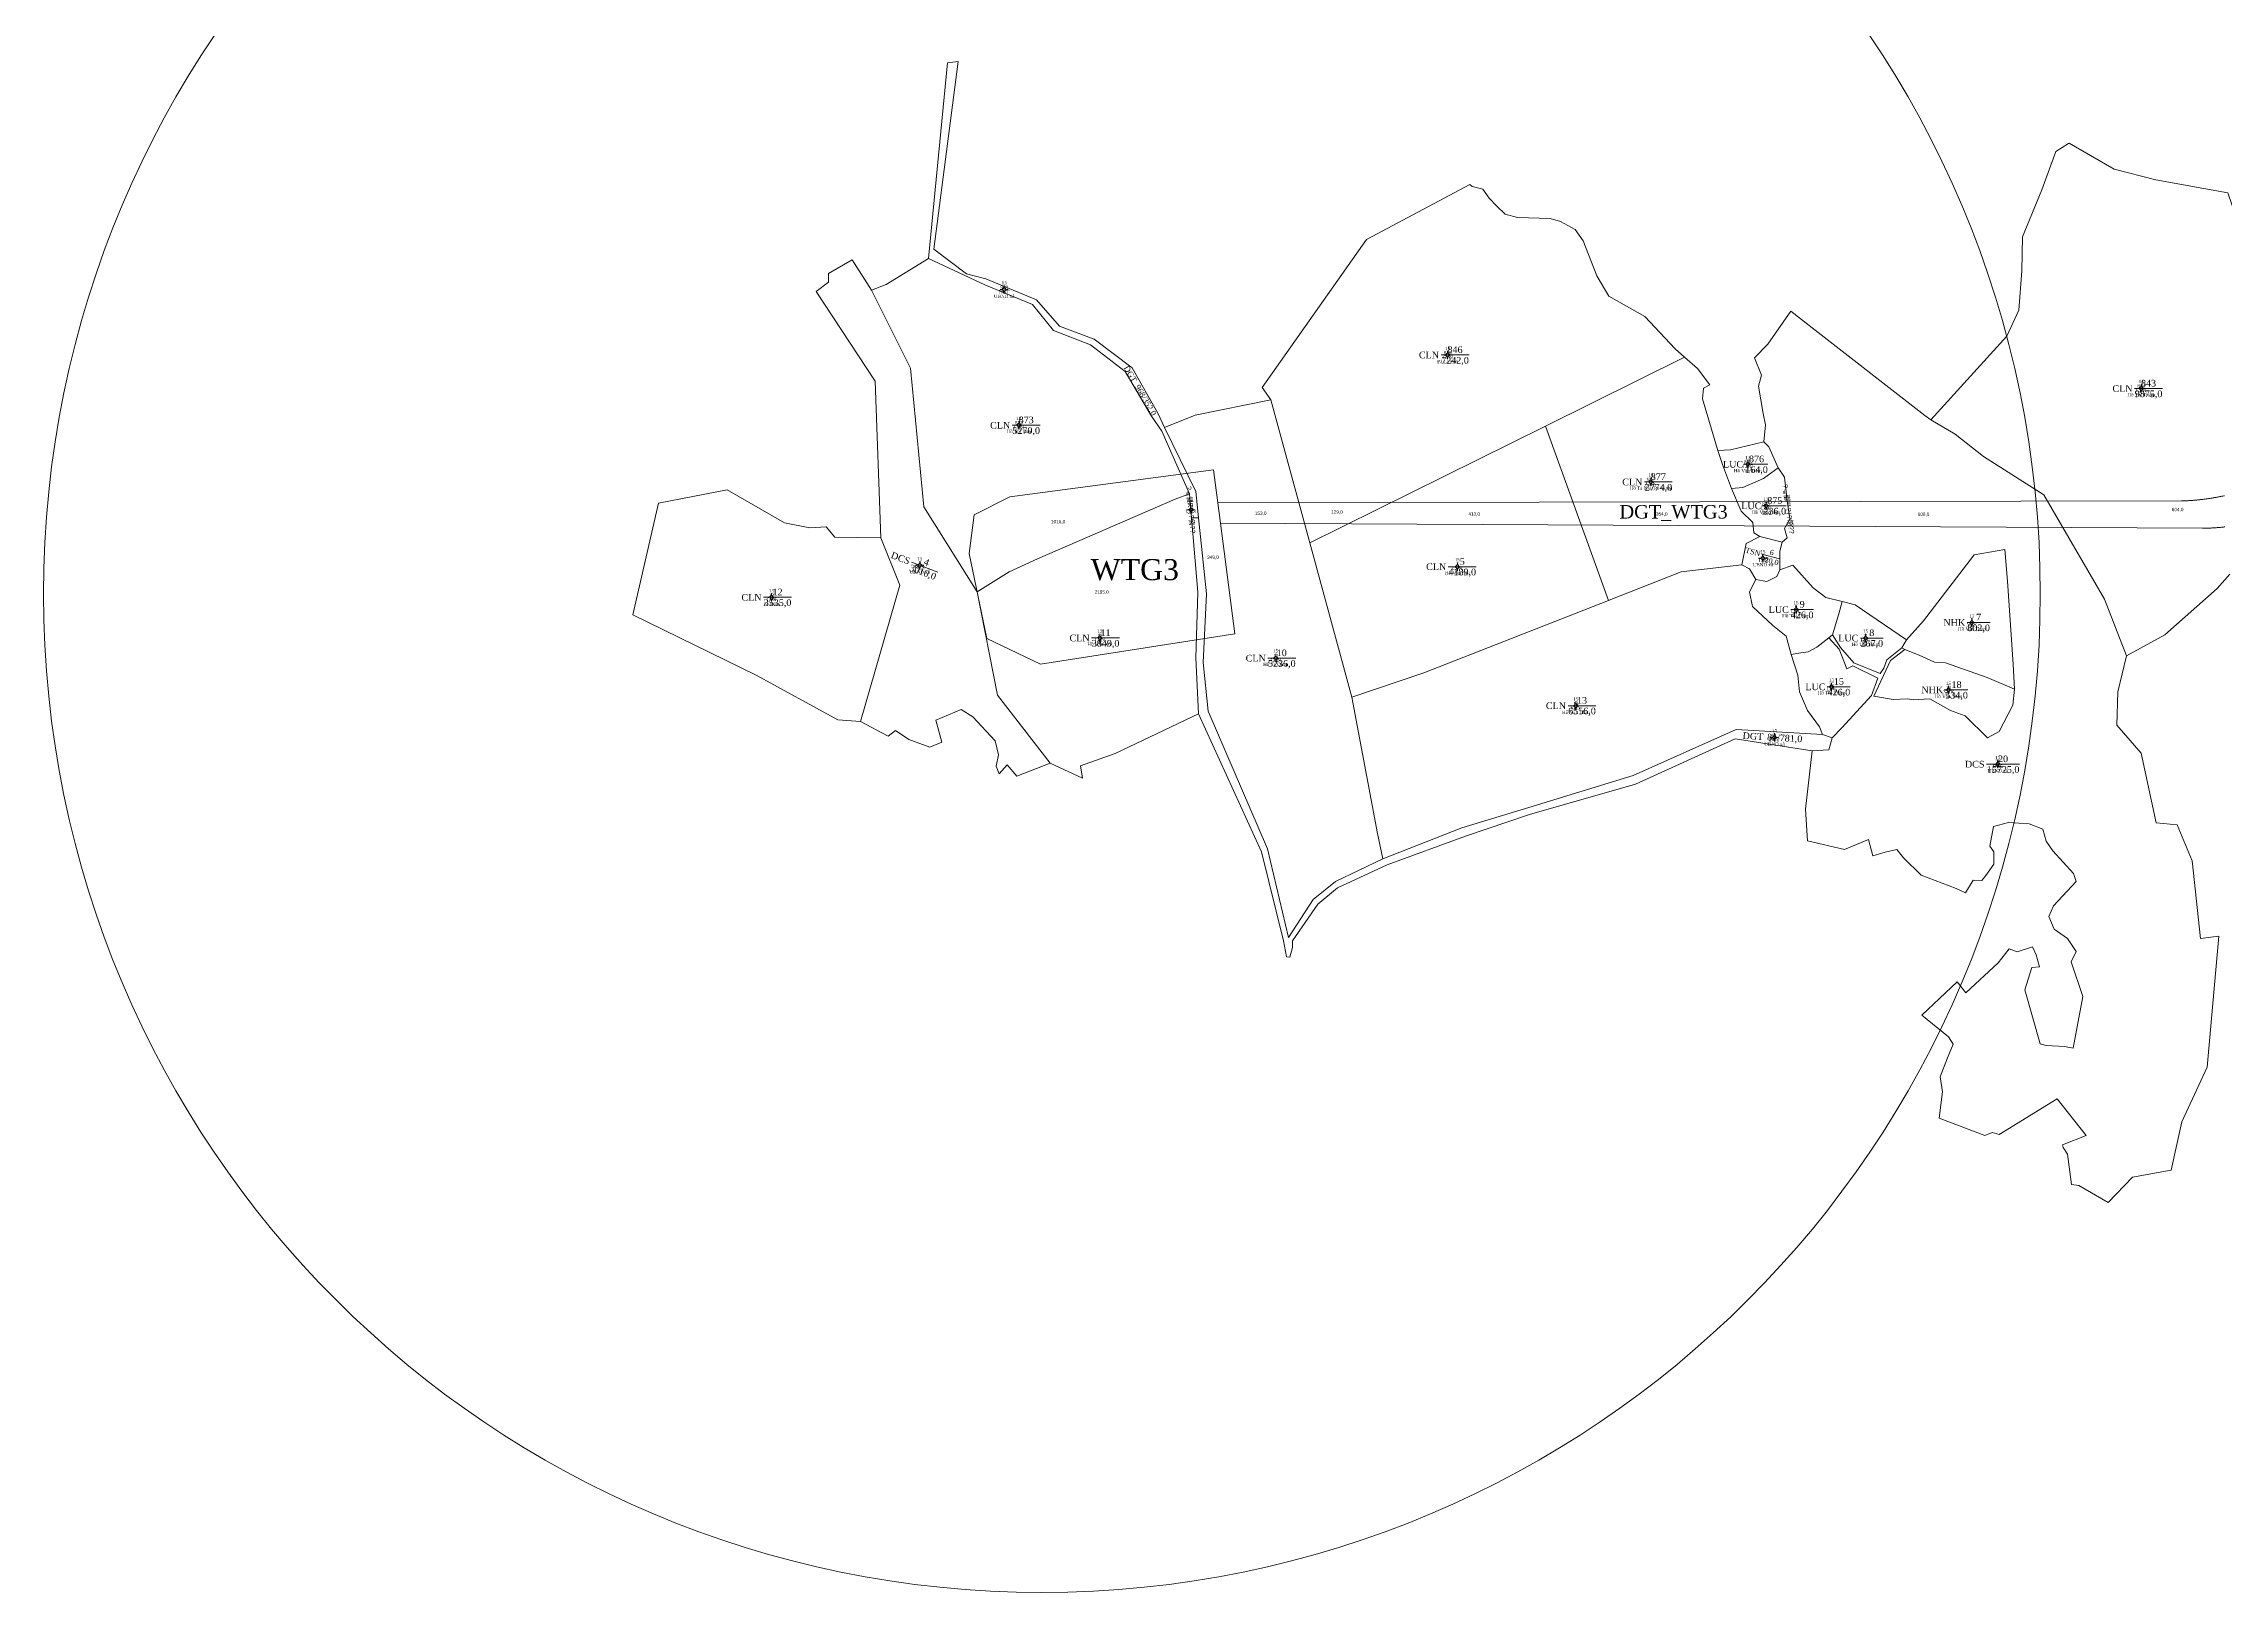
# Model space of a CAD drawing. Header units: metres. Extents: x 546523 to 548566, y 1840677 to 1842758.
# Drawn here: x 547326 to 547982, y 1840677 to 1841142 of the extents above; entities that cross this region are included whole.
import ezdxf
from ezdxf.enums import TextEntityAlignment as Align

# ---------------------------------------------------------------- set-up
doc = ezdxf.new("R2010")
doc.units = ezdxf.units.M
doc.header["$MEASUREMENT"] = 0
for name, color, linetype, lineweight in [('Level 10', 7, 'Continuous', 0), ('Level 11', 7, 'Continuous', 0), ('Level 13', 7, 'Continuous', 0), ('Level 15', 7, 'Continuous', 0), ('Level 2', 7, 'Continuous', 0), ('Level 28', 7, 'Continuous', 0), ('Level 30', 7, 'Continuous', 0), ('Level 4', 7, 'Continuous', 0), ('Level 5', 7, 'Continuous', 0)]:
    doc.layers.add(name, color=color, linetype=linetype, lineweight=lineweight)
doc.styles.add('Style-Arial', font='arial.ttf')
doc.styles.add('Style-Times New Roman', font='times.ttf')
doc.styles.add('Style-Vntime', font='Vntime.shx')

# ---------------------------------------------------------------- blocks, each defined once
blk = doc.blocks.new('CENTRD')
at = {"layer": 'Level 11', "linetype": 'Continuous', "lineweight": 0}
h = blk.add_hatch(color=1, dxfattribs=at)
edge = h.paths.add_edge_path()
edge.add_arc((0, 0), 1.5, 0, 360)
at = {"layer": 'Level 11', "color": 1, "linetype": 'Continuous', "lineweight": 0}
for p, q in [((-6.2, 0), (-12.5, 0)), ((0, 6.2), (-6.2, 0)), ((-6.2, 0), (0, -6.2)), ((0, 12.5), (0, 6.2)), ((6.2, 0), (0, 6.2)), ((0, -6.2), (6.2, 0)), ((12.5, 0), (6.2, 0)), ((0, -6.2), (0, -12.5))]:
    blk.add_line(p, q, dxfattribs=at)
blk = doc.blocks.new('N_THUA_9')
at = {"layer": 'Level 13', "color": 7, "linetype": 'Continuous', "lineweight": 0}
blk.add_line((-1.98, 0), (6.43, 0), dxfattribs=at)
at = {"layer": 'Level 13', "color": 5, "linetype": 'Continuous', "lineweight": 0, "style": 'Style-Times New Roman'}
blk.add_text('843', height=2, dxfattribs=at).set_placement((2.22, 1.6), align=Align.MIDDLE_CENTER)
at = {"layer": 'Level 2', "color": 3, "linetype": 'Continuous', "lineweight": 0, "style": 'Style-Times New Roman'}
blk.add_text('CLN', height=2, dxfattribs=at).set_placement((-2.58, 0), align=Align.MIDDLE_RIGHT)
at = {"layer": 'Level 4', "color": 1, "linetype": 'Continuous', "lineweight": 0, "style": 'Style-Times New Roman'}
blk.add_text('9875,0', height=2, dxfattribs=at).set_placement((2.22, -1.6), align=Align.MIDDLE_CENTER)
blk = doc.blocks.new('N_THUA_10')
at = {"layer": 'Level 13', "color": 7, "linetype": 'Continuous', "lineweight": 0}
blk.add_line((-1.98, 0), (6.43, 0), dxfattribs=at)
at = {"layer": 'Level 13', "color": 5, "linetype": 'Continuous', "lineweight": 0, "style": 'Style-Times New Roman'}
blk.add_text('846', height=2, dxfattribs=at).set_placement((2.22, 1.6), align=Align.MIDDLE_CENTER)
at = {"layer": 'Level 2', "color": 3, "linetype": 'Continuous', "lineweight": 0, "style": 'Style-Times New Roman'}
blk.add_text('CLN', height=2, dxfattribs=at).set_placement((-2.58, 0), align=Align.MIDDLE_RIGHT)
at = {"layer": 'Level 4', "color": 1, "linetype": 'Continuous', "lineweight": 0, "style": 'Style-Times New Roman'}
blk.add_text('7242,0', height=2, dxfattribs=at).set_placement((2.22, -1.6), align=Align.MIDDLE_CENTER)
blk = doc.blocks.new('N_THUA_11')
at = {"layer": 'Level 13', "color": 7, "linetype": 'Continuous', "lineweight": 0}
blk.add_line((-1.98, 0), (6.43, 0), dxfattribs=at)
at = {"layer": 'Level 13', "color": 5, "linetype": 'Continuous', "lineweight": 0, "style": 'Style-Times New Roman'}
blk.add_text('873', height=2, dxfattribs=at).set_placement((2.22, 1.6), align=Align.MIDDLE_CENTER)
at = {"layer": 'Level 2', "color": 3, "linetype": 'Continuous', "lineweight": 0, "style": 'Style-Times New Roman'}
blk.add_text('CLN', height=2, dxfattribs=at).set_placement((-2.58, 0), align=Align.MIDDLE_RIGHT)
at = {"layer": 'Level 4', "color": 1, "linetype": 'Continuous', "lineweight": 0, "style": 'Style-Times New Roman'}
blk.add_text('5270,0', height=2, dxfattribs=at).set_placement((2.22, -1.6), align=Align.MIDDLE_CENTER)
blk = doc.blocks.new('N_THUA_12')
at = {"layer": 'Level 13', "color": 7, "linetype": 'Continuous', "lineweight": 0}
blk.add_line((-0.81, 0), (6.04, 0), dxfattribs=at)
at = {"layer": 'Level 13', "color": 5, "linetype": 'Continuous', "lineweight": 0, "style": 'Style-Times New Roman'}
blk.add_text('875', height=2, dxfattribs=at).set_placement((2.62, 1.6), align=Align.MIDDLE_CENTER)
at = {"layer": 'Level 2', "color": 3, "linetype": 'Continuous', "lineweight": 0, "style": 'Style-Times New Roman'}
blk.add_text('LUC', height=2, dxfattribs=at).set_placement((-1.41, 0), align=Align.MIDDLE_RIGHT)
at = {"layer": 'Level 4', "color": 1, "linetype": 'Continuous', "lineweight": 0, "style": 'Style-Times New Roman'}
blk.add_text('236,0', height=2, dxfattribs=at).set_placement((2.62, -1.6), align=Align.MIDDLE_CENTER)
blk = doc.blocks.new('N_THUA_13')
at = {"layer": 'Level 13', "color": 7, "linetype": 'Continuous', "lineweight": 0}
blk.add_line((-0.82, 0), (6.04, 0), dxfattribs=at)
at = {"layer": 'Level 13', "color": 5, "linetype": 'Continuous', "lineweight": 0, "style": 'Style-Times New Roman'}
blk.add_text('876', height=2, dxfattribs=at).set_placement((2.61, 1.6), align=Align.MIDDLE_CENTER)
at = {"layer": 'Level 2', "color": 3, "linetype": 'Continuous', "lineweight": 0, "style": 'Style-Times New Roman'}
blk.add_text('LUC', height=2, dxfattribs=at).set_placement((-1.42, 0), align=Align.MIDDLE_RIGHT)
at = {"layer": 'Level 4', "color": 1, "linetype": 'Continuous', "lineweight": 0, "style": 'Style-Times New Roman'}
blk.add_text('164,0', height=2, dxfattribs=at).set_placement((2.61, -1.6), align=Align.MIDDLE_CENTER)
blk = doc.blocks.new('N_THUA_14')
at = {"layer": 'Level 13', "color": 7, "linetype": 'Continuous', "lineweight": 0}
blk.add_line((-1.98, 0), (6.43, 0), dxfattribs=at)
at = {"layer": 'Level 13', "color": 5, "linetype": 'Continuous', "lineweight": 0, "style": 'Style-Times New Roman'}
blk.add_text('877', height=2, dxfattribs=at).set_placement((2.22, 1.6), align=Align.MIDDLE_CENTER)
at = {"layer": 'Level 2', "color": 3, "linetype": 'Continuous', "lineweight": 0, "style": 'Style-Times New Roman'}
blk.add_text('CLN', height=2, dxfattribs=at).set_placement((-2.58, 0), align=Align.MIDDLE_RIGHT)
at = {"layer": 'Level 4', "color": 1, "linetype": 'Continuous', "lineweight": 0, "style": 'Style-Times New Roman'}
blk.add_text('2774,0', height=2, dxfattribs=at).set_placement((2.22, -1.6), align=Align.MIDDLE_CENTER)
blk = doc.blocks.new('N_THUA_15')
at = {"layer": 'Level 13', "color": 5, "linetype": 'Continuous', "lineweight": 0, "style": 'Style-Times New Roman'}
blk.add_text('968', height=1.7, rotation=300.41726, dxfattribs=at).set_placement((0.77, -1.31), align=Align.MIDDLE_RIGHT)
at = {"layer": 'Level 13', "color": 7, "linetype": 'Continuous', "lineweight": 0, "style": 'Style-Times New Roman'}
blk.add_text('/', height=1.7, rotation=300.41726, dxfattribs=at).set_placement((0.94, -1.6), align=Align.MIDDLE_CENTER)
at = {"layer": 'Level 2', "color": 3, "linetype": 'Continuous', "lineweight": 0, "style": 'Style-Times New Roman'}
blk.add_text('DGT ', height=1.7, rotation=300.41726, dxfattribs=at).set_placement((-1.54, 2.62), align=Align.MIDDLE_RIGHT)
at = {"layer": 'Level 4', "color": 1, "linetype": 'Continuous', "lineweight": 0, "style": 'Style-Times New Roman'}
blk.add_text('352,0', height=1.7, rotation=300.41726, dxfattribs=at).set_placement((1.11, -1.88), align=Align.MIDDLE_LEFT)
blk = doc.blocks.new('N_THUA_44')
at = {"layer": 'Level 13', "color": 7, "linetype": 'Continuous', "lineweight": 0}
blk.add_line((-2.45, 0.92), (5.42, -2.03), dxfattribs=at)
at = {"layer": 'Level 13', "color": 5, "linetype": 'Continuous', "lineweight": 0, "style": 'Style-Times New Roman'}
blk.add_text('4', height=2, rotation=339.5245, dxfattribs=at).set_placement((2.05, 0.94), align=Align.MIDDLE_CENTER)
at = {"layer": 'Level 2', "color": 3, "linetype": 'Continuous', "lineweight": 0, "style": 'Style-Times New Roman'}
blk.add_text('DCS', height=2, rotation=339.5245, dxfattribs=at).set_placement((-3.02, 1.13), align=Align.MIDDLE_RIGHT)
at = {"layer": 'Level 4', "color": 1, "linetype": 'Continuous', "lineweight": 0, "style": 'Style-Times New Roman'}
blk.add_text('3010,0', height=2, rotation=339.5245, dxfattribs=at).set_placement((0.93, -2.05), align=Align.MIDDLE_CENTER)
blk = doc.blocks.new('N_THUA_45')
at = {"layer": 'Level 13', "color": 7, "linetype": 'Continuous', "lineweight": 0}
blk.add_line((-2.75, 0), (5.66, 0), dxfattribs=at)
at = {"layer": 'Level 13', "color": 5, "linetype": 'Continuous', "lineweight": 0, "style": 'Style-Times New Roman'}
blk.add_text('5', height=2, dxfattribs=at).set_placement((1.46, 1.6), align=Align.MIDDLE_CENTER)
at = {"layer": 'Level 2', "color": 3, "linetype": 'Continuous', "lineweight": 0, "style": 'Style-Times New Roman'}
blk.add_text('CLN', height=2, dxfattribs=at).set_placement((-3.35, 0), align=Align.MIDDLE_RIGHT)
at = {"layer": 'Level 4', "color": 1, "linetype": 'Continuous', "lineweight": 0, "style": 'Style-Times New Roman'}
blk.add_text('4189,0', height=2, dxfattribs=at).set_placement((1.46, -1.6), align=Align.MIDDLE_CENTER)
blk = doc.blocks.new('N_THUA_46')
at = {"layer": 'Level 13', "color": 7, "linetype": 'Continuous', "lineweight": 0}
blk.add_line((-1.25, 0.33), (4.05, -1.07), dxfattribs=at)
at = {"layer": 'Level 13', "color": 5, "linetype": 'Continuous', "lineweight": 0, "style": 'Style-Times New Roman'}
blk.add_text('6', height=1.6, rotation=345.18522, dxfattribs=at).set_placement((1.73, 0.87), align=Align.MIDDLE_CENTER)
at = {"layer": 'Level 2', "color": 3, "linetype": 'Continuous', "lineweight": 0, "style": 'Style-Times New Roman'}
blk.add_text('TSN', height=1.6, rotation=345.18522, dxfattribs=at).set_placement((-1.72, 0.45), align=Align.MIDDLE_RIGHT)
at = {"layer": 'Level 4', "color": 1, "linetype": 'Continuous', "lineweight": 0, "style": 'Style-Times New Roman'}
blk.add_text('120,0', height=1.6, rotation=345.18522, dxfattribs=at).set_placement((1.07, -1.61), align=Align.MIDDLE_CENTER)
blk = doc.blocks.new('N_THUA_47')
at = {"layer": 'Level 13', "color": 7, "linetype": 'Continuous', "lineweight": 0}
blk.add_line((-1.38, 0), (5.48, 0), dxfattribs=at)
at = {"layer": 'Level 13', "color": 5, "linetype": 'Continuous', "lineweight": 0, "style": 'Style-Times New Roman'}
blk.add_text('7', height=2, dxfattribs=at).set_placement((2.05, 1.6), align=Align.MIDDLE_CENTER)
at = {"layer": 'Level 2', "color": 3, "linetype": 'Continuous', "lineweight": 0, "style": 'Style-Times New Roman'}
blk.add_text('NHK', height=2, dxfattribs=at).set_placement((-1.98, 0), align=Align.MIDDLE_RIGHT)
at = {"layer": 'Level 4', "color": 1, "linetype": 'Continuous', "lineweight": 0, "style": 'Style-Times New Roman'}
blk.add_text('802,0', height=2, dxfattribs=at).set_placement((2.05, -1.6), align=Align.MIDDLE_CENTER)
blk = doc.blocks.new('N_THUA_48')
at = {"layer": 'Level 13', "color": 7, "linetype": 'Continuous', "lineweight": 0}
blk.add_line((-1.58, 0), (5.27, 0), dxfattribs=at)
at = {"layer": 'Level 13', "color": 5, "linetype": 'Continuous', "lineweight": 0, "style": 'Style-Times New Roman'}
blk.add_text('8', height=2, dxfattribs=at).set_placement((1.84, 1.6), align=Align.MIDDLE_CENTER)
at = {"layer": 'Level 2', "color": 3, "linetype": 'Continuous', "lineweight": 0, "style": 'Style-Times New Roman'}
blk.add_text('LUC', height=2, dxfattribs=at).set_placement((-2.18, 0), align=Align.MIDDLE_RIGHT)
at = {"layer": 'Level 4', "color": 1, "linetype": 'Continuous', "lineweight": 0, "style": 'Style-Times New Roman'}
blk.add_text('267,0', height=2, dxfattribs=at).set_placement((1.84, -1.6), align=Align.MIDDLE_CENTER)
blk = doc.blocks.new('N_THUA_49')
at = {"layer": 'Level 13', "color": 7, "linetype": 'Continuous', "lineweight": 0}
blk.add_line((-1.58, 0), (5.27, 0), dxfattribs=at)
at = {"layer": 'Level 13', "color": 5, "linetype": 'Continuous', "lineweight": 0, "style": 'Style-Times New Roman'}
blk.add_text('9', height=2, dxfattribs=at).set_placement((1.84, 1.6), align=Align.MIDDLE_CENTER)
at = {"layer": 'Level 2', "color": 3, "linetype": 'Continuous', "lineweight": 0, "style": 'Style-Times New Roman'}
blk.add_text('LUC', height=2, dxfattribs=at).set_placement((-2.18, 0), align=Align.MIDDLE_RIGHT)
at = {"layer": 'Level 4', "color": 1, "linetype": 'Continuous', "lineweight": 0, "style": 'Style-Times New Roman'}
blk.add_text('426,0', height=2, dxfattribs=at).set_placement((1.84, -1.6), align=Align.MIDDLE_CENTER)
blk = doc.blocks.new('N_THUA_50')
at = {"layer": 'Level 13', "color": 7, "linetype": 'Continuous', "lineweight": 0}
blk.add_line((-2.37, 0), (6.04, 0), dxfattribs=at)
at = {"layer": 'Level 13', "color": 5, "linetype": 'Continuous', "lineweight": 0, "style": 'Style-Times New Roman'}
blk.add_text('10', height=2, dxfattribs=at).set_placement((1.83, 1.6), align=Align.MIDDLE_CENTER)
at = {"layer": 'Level 2', "color": 3, "linetype": 'Continuous', "lineweight": 0, "style": 'Style-Times New Roman'}
blk.add_text('CLN', height=2, dxfattribs=at).set_placement((-2.97, 0), align=Align.MIDDLE_RIGHT)
at = {"layer": 'Level 4', "color": 1, "linetype": 'Continuous', "lineweight": 0, "style": 'Style-Times New Roman'}
blk.add_text('5236,0', height=2, dxfattribs=at).set_placement((1.83, -1.6), align=Align.MIDDLE_CENTER)
blk = doc.blocks.new('N_THUA_51')
at = {"layer": 'Level 13', "color": 7, "linetype": 'Continuous', "lineweight": 0}
blk.add_line((-2.46, 0), (5.94, 0), dxfattribs=at)
at = {"layer": 'Level 13', "color": 5, "linetype": 'Continuous', "lineweight": 0, "style": 'Style-Times New Roman'}
blk.add_text('11', height=2, dxfattribs=at).set_placement((1.74, 1.6), align=Align.MIDDLE_CENTER)
at = {"layer": 'Level 2', "color": 3, "linetype": 'Continuous', "lineweight": 0, "style": 'Style-Times New Roman'}
blk.add_text('CLN', height=2, dxfattribs=at).set_placement((-3.06, 0), align=Align.MIDDLE_RIGHT)
at = {"layer": 'Level 4', "color": 1, "linetype": 'Continuous', "lineweight": 0, "style": 'Style-Times New Roman'}
blk.add_text('3849,0', height=2, dxfattribs=at).set_placement((1.74, -1.6), align=Align.MIDDLE_CENTER)
blk = doc.blocks.new('N_THUA_52')
at = {"layer": 'Level 13', "color": 7, "linetype": 'Continuous', "lineweight": 0}
blk.add_line((-2.37, 0), (6.04, 0), dxfattribs=at)
at = {"layer": 'Level 13', "color": 5, "linetype": 'Continuous', "lineweight": 0, "style": 'Style-Times New Roman'}
blk.add_text('12', height=2, dxfattribs=at).set_placement((1.83, 1.6), align=Align.MIDDLE_CENTER)
at = {"layer": 'Level 2', "color": 3, "linetype": 'Continuous', "lineweight": 0, "style": 'Style-Times New Roman'}
blk.add_text('CLN', height=2, dxfattribs=at).set_placement((-2.97, 0), align=Align.MIDDLE_RIGHT)
at = {"layer": 'Level 4', "color": 1, "linetype": 'Continuous', "lineweight": 0, "style": 'Style-Times New Roman'}
blk.add_text('3535,0', height=2, dxfattribs=at).set_placement((1.83, -1.6), align=Align.MIDDLE_CENTER)
blk = doc.blocks.new('N_THUA_53')
at = {"layer": 'Level 13', "color": 7, "linetype": 'Continuous', "lineweight": 0}
blk.add_line((-2.37, 0), (6.04, 0), dxfattribs=at)
at = {"layer": 'Level 13', "color": 5, "linetype": 'Continuous', "lineweight": 0, "style": 'Style-Times New Roman'}
blk.add_text('13', height=2, dxfattribs=at).set_placement((1.84, 1.6), align=Align.MIDDLE_CENTER)
at = {"layer": 'Level 2', "color": 3, "linetype": 'Continuous', "lineweight": 0, "style": 'Style-Times New Roman'}
blk.add_text('CLN', height=2, dxfattribs=at).set_placement((-2.97, 0), align=Align.MIDDLE_RIGHT)
at = {"layer": 'Level 4', "color": 1, "linetype": 'Continuous', "lineweight": 0, "style": 'Style-Times New Roman'}
blk.add_text('6556,0', height=2, dxfattribs=at).set_placement((1.84, -1.6), align=Align.MIDDLE_CENTER)
blk = doc.blocks.new('N_THUA_54')
at = {"layer": 'Level 13', "color": 7, "linetype": 'Continuous', "lineweight": 0}
blk.add_line((-1.2, 0), (5.66, 0), dxfattribs=at)
at = {"layer": 'Level 13', "color": 5, "linetype": 'Continuous', "lineweight": 0, "style": 'Style-Times New Roman'}
blk.add_text('15', height=2, dxfattribs=at).set_placement((2.23, 1.6), align=Align.MIDDLE_CENTER)
at = {"layer": 'Level 2', "color": 3, "linetype": 'Continuous', "lineweight": 0, "style": 'Style-Times New Roman'}
blk.add_text('LUC', height=2, dxfattribs=at).set_placement((-1.8, 0), align=Align.MIDDLE_RIGHT)
at = {"layer": 'Level 4', "color": 1, "linetype": 'Continuous', "lineweight": 0, "style": 'Style-Times New Roman'}
blk.add_text('426,0', height=2, dxfattribs=at).set_placement((2.23, -1.6), align=Align.MIDDLE_CENTER)
blk = doc.blocks.new('N_THUA_55')
at = {"layer": 'Level 13', "color": 7, "linetype": 'Continuous', "lineweight": 0}
blk.add_line((-0.99, 0), (5.86, 0), dxfattribs=at)
at = {"layer": 'Level 13', "color": 5, "linetype": 'Continuous', "lineweight": 0, "style": 'Style-Times New Roman'}
blk.add_text('18', height=2, dxfattribs=at).set_placement((2.43, 1.6), align=Align.MIDDLE_CENTER)
at = {"layer": 'Level 2', "color": 3, "linetype": 'Continuous', "lineweight": 0, "style": 'Style-Times New Roman'}
blk.add_text('NHK', height=2, dxfattribs=at).set_placement((-1.59, 0), align=Align.MIDDLE_RIGHT)
at = {"layer": 'Level 4', "color": 1, "linetype": 'Continuous', "lineweight": 0, "style": 'Style-Times New Roman'}
blk.add_text('534,0', height=2, dxfattribs=at).set_placement((2.43, -1.6), align=Align.MIDDLE_CENTER)
blk = doc.blocks.new('N_THUA_56')
at = {"layer": 'Level 13', "color": 7, "linetype": 'Continuous', "lineweight": 0}
blk.add_line((-3.4, 0), (6.56, 0), dxfattribs=at)
at = {"layer": 'Level 13', "color": 5, "linetype": 'Continuous', "lineweight": 0, "style": 'Style-Times New Roman'}
blk.add_text('20', height=2, dxfattribs=at).set_placement((1.58, 1.6), align=Align.MIDDLE_CENTER)
at = {"layer": 'Level 2', "color": 3, "linetype": 'Continuous', "lineweight": 0, "style": 'Style-Times New Roman'}
blk.add_text('DCS', height=2, dxfattribs=at).set_placement((-4, 0), align=Align.MIDDLE_RIGHT)
at = {"layer": 'Level 4', "color": 1, "linetype": 'Continuous', "lineweight": 0, "style": 'Style-Times New Roman'}
blk.add_text('15725,0', height=2, dxfattribs=at).set_placement((1.58, -1.6), align=Align.MIDDLE_CENTER)
blk = doc.blocks.new('N_THUA_57')
at = {"layer": 'Level 13', "color": 5, "linetype": 'Continuous', "lineweight": 0, "style": 'Style-Times New Roman'}
blk.add_text('81', height=2, rotation=356.75656, dxfattribs=at).set_placement((0.82, -0.05), align=Align.MIDDLE_RIGHT)
at = {"layer": 'Level 13', "color": 7, "linetype": 'Continuous', "lineweight": 0, "style": 'Style-Times New Roman'}
blk.add_text('/', height=2, rotation=356.75656, dxfattribs=at).set_placement((1.21, -0.07), align=Align.MIDDLE_CENTER)
at = {"layer": 'Level 2', "color": 3, "linetype": 'Continuous', "lineweight": 0, "style": 'Style-Times New Roman'}
blk.add_text('DGT ', height=2, rotation=356.75656, dxfattribs=at).set_placement((-2.6, 0.15), align=Align.MIDDLE_RIGHT)
at = {"layer": 'Level 4', "color": 1, "linetype": 'Continuous', "lineweight": 0, "style": 'Style-Times New Roman'}
blk.add_text('781,0', height=2, rotation=356.75656, dxfattribs=at).set_placement((1.59, -0.09), align=Align.MIDDLE_LEFT)

msp = doc.modelspace()

# ---------------------------------------------------------------- linework, layer by layer
at = {"layer": 'Level 10', "color": 5, "linetype": 'Continuous', "lineweight": 0}
for p, q in [((547777.69, 1841027.52), (547819.47, 1841048.25)), ((547695.15, 1841035.39), (547706.88, 1840992.4)), ((547706.88, 1840992.4), (547777.69, 1841027.52)), ((547777.69, 1841027.52), (547796.63, 1840975.13)), ((547670.69, 1841007.16), (547671.31, 1841000)), ((547671.31, 1841000), (547671.32, 1841000)), ((547671.32, 1841000), (547673.42, 1841000)), ((547850.36, 1841005.06), (547851.12, 1840999.62)), ((547706.88, 1840992.4), (547719.52, 1840946.07)), ((547842.06, 1840994.38), (547848.79, 1840992.6)), ((547862.87, 1840963.92), (547863.95, 1840964.82)), ((547884.82, 1840960.89), (547886.21, 1840963.28)), ((547884.82, 1840960.89), (547885.72, 1840960.43)), ((547860.89, 1840934.89), (547863.85, 1840933.81))]:
    msp.add_line(p, q, dxfattribs=at)
at = {"layer": 'Level 10', "color": 5, "linetype": 'Continuous', "lineweight": 0, "flags": 128}
for points in [[(547592.31, 1841077.93), (547598, 1841136.72), (547601.19, 1841137.06), (547593.88, 1841080.69), (547603.7, 1841073.3), (547609.48, 1841071.75), (547624.76, 1841065.49), (547631.61, 1841057.56), (547642.12, 1841053.69), (547653.48, 1841045.06), (547661.23, 1841031.38), (547663.24, 1841027.13)], [(547893.45, 1841029.41), (547916.29, 1841054.57), (547919.94, 1841062.33), (547920.87, 1841074.18), (547920.99, 1841084.35), (547926.86, 1841098.54), (547931.08, 1841110.02), (547934.82, 1841112.42), (547935.04, 1841112.56), (547936.92, 1841111.47), (547948.53, 1841104.77), (547961.11, 1841101.53), (547982.78, 1841097.57), (547988.33, 1841081.31), (547990.72, 1841074.31), (547991.42, 1841072.26), (548000, 1841051.32)], [(547695.15, 1841035.39), (547692.59, 1841039.15), (547723.95, 1841083.55), (547754.92, 1841100.07), (547755.65, 1841099.56), (547758.82, 1841098.76), (547760.75, 1841096.01), (547763.07, 1841093.65), (547765.59, 1841091.22), (547769.27, 1841090.24), (547779.12, 1841089.89), (547782.18, 1841089.04), (547786.57, 1841086.56), (547789.04, 1841083.21), (547793.14, 1841072.63), (547796.75, 1841066.6), (547807.58, 1841060.47), (547816.63, 1841050.76), (547819.47, 1841048.25)], [(547575.13, 1841068.39), (547569.39, 1841077.47), (547562.26, 1841073.37), (547562.29, 1841070.76), (547558.49, 1841067.94), (547576.28, 1841040.98), (547577.92, 1840993.98)], [(547575.13, 1841068.39), (547579.58, 1841070.11), (547592.31, 1841077.93)], [(547592.31, 1841077.93), (547609.26, 1841069.96), (547623.59, 1841064.03), (547629.84, 1841056.2), (547640.93, 1841051.96), (547651.36, 1841043.97), (547659.28, 1841030.48), (547662.39, 1841026.02), (547670.69, 1841007.16)], [(547575.13, 1841068.39), (547586.91, 1841044.95), (547590.94, 1841003.24), (547606.94, 1840977.68)], [(547843.33, 1841022.83), (547843.78, 1841027.94), (547843.06, 1841031.29), (547841.72, 1841039.5), (547842.58, 1841042.79), (547840.51, 1841048.08), (547844.53, 1841052.12), (547851.38, 1841062.07), (547856.91, 1841057.78), (547891.67, 1841030.7), (547893.45, 1841029.41)], [(547819.47, 1841048.25), (547823.36, 1841044.8), (547827.06, 1841039.89), (547825.21, 1841038.93), (547824.88, 1841035.68), (547829.5, 1841020.24)], [(547663.24, 1841027.13), (547672.47, 1841030.8), (547695.15, 1841035.39)], [(547663.24, 1841027.13), (547672.59, 1841007.84), (547673.42, 1841000)], [(547893.45, 1841029.41), (547900.77, 1841025.05), (547909.3, 1841018.35), (547927.48, 1841006.87), (547945.69, 1840975.54), (547952.29, 1840958.52)], [(547829.5, 1841020.24), (547833.28, 1841020.4), (547843.33, 1841022.83)], [(547829.5, 1841020.24), (547830.91, 1841015.98), (547833.62, 1841008.82)], [(547843.33, 1841022.83), (547844.85, 1841021.25), (547847.66, 1841015.01)], [(547833.62, 1841008.82), (547836.96, 1841009.11), (547843.19, 1841011.82), (547847.66, 1841015.01)], [(547847.66, 1841015.01), (547849.5, 1841012.13), (547850.36, 1841005.06)], [(547571.81, 1840938.8), (547565.03, 1840939.24), (547540.5, 1840952.64), (547503.48, 1840970.78), (547511.16, 1841004.33), (547531.76, 1841008.37), (547549.03, 1840998.42), (547556.62, 1840996.99), (547561.58, 1840997.28), (547564.18, 1840994.19), (547577.92, 1840993.98)], [(547606.94, 1840977.68), (547616.5, 1840983.7), (547625.05, 1840987.6), (547666.4, 1841005.55), (547670.69, 1841007.16)], [(547833.62, 1841008.82), (547836.47, 1841001.92), (547839.99, 1840998.58), (547840.28, 1840995.5), (547842.06, 1840994.38)], [(547671.31, 1841000), (547673.27, 1840977.6), (547672.64, 1840957.93), (547673.38, 1840941.03)], [(547673.42, 1841000), (547675.84, 1840977.17), (547674.78, 1840956.49), (547676.3, 1840941.88), (547694.12, 1840900.47), (547700.49, 1840873.85), (547707.91, 1840885.28), (547714.59, 1840890.7), (547728.82, 1840897.5)], [(547848.79, 1840992.6), (547850.34, 1840993.99), (547849.49, 1840996.78), (547851.12, 1840999.62)], [(547571.81, 1840938.8), (547583.69, 1840979.72), (547577.92, 1840993.98)], [(547836.68, 1840985.8), (547837.97, 1840992.22), (547842.06, 1840994.38)], [(547848.11, 1840984.35), (547848.15, 1840989.94), (547848.79, 1840992.6)], [(547796.63, 1840975.13), (547796.78, 1840975.19), (547818.47, 1840983.69), (547836.68, 1840985.8)], [(547836.68, 1840985.8), (547839.02, 1840984.62), (547840.91, 1840981.44)], [(547886.21, 1840963.28), (547891.28, 1840969), (547906.55, 1840988.8), (547915.69, 1840990.41), (547916.5, 1840980.93), (547918.25, 1840956.03), (547918.67, 1840948.49)], [(547840.91, 1840981.44), (547838.96, 1840977.71), (547839.89, 1840973.36), (547846.04, 1840967.6), (547850.01, 1840964.37), (547851.52, 1840958.92)], [(547840.91, 1840981.44), (547844.18, 1840980.87), (547847.2, 1840982.36), (547848.11, 1840984.35)], [(547848.11, 1840984.35), (547852.05, 1840985.69), (547858.18, 1840978.93), (547861.9, 1840976.05), (547866.89, 1840974.78)], [(547952.29, 1840958.52), (547963.83, 1840964.81), (547979.49, 1840978.69), (547983.36, 1840983.07)], [(547606.94, 1840977.68), (547613.01, 1840946.67), (547628.89, 1840926.25)], [(547719.52, 1840946.07), (547741.13, 1840953.39), (547796.63, 1840975.13)], [(547863.95, 1840964.82), (547865.85, 1840971.15), (547866.89, 1840974.78)], [(547866.89, 1840974.78), (547870.78, 1840973.85), (547886.21, 1840963.28)], [(547851.52, 1840958.92), (547854.43, 1840959.42), (547856.63, 1840959.72), (547859.2, 1840961.07), (547862.87, 1840963.92)], [(547863.85, 1840933.81), (547866.73, 1840936.87), (547875.7, 1840946.55), (547877.61, 1840951.76), (547870.03, 1840955.46), (547868.24, 1840954.59), (547865.96, 1840960.49), (547862.87, 1840963.92)], [(547863.95, 1840964.82), (547866.34, 1840960.98), (547870.37, 1840956.41), (547878.27, 1840953.19), (547879.41, 1840954.79), (547880.24, 1840957.26), (547884.82, 1840960.89)], [(547885.72, 1840960.43), (547881.39, 1840957.14), (547876.36, 1840946.33), (547882.18, 1840945.39), (547886.45, 1840945.56), (547888.17, 1840945.26), (547893.21, 1840945.6), (547899.42, 1840942.11), (547903.81, 1840940.49), (547910.5, 1840933.84), (547914.05, 1840935.81), (547918.1, 1840943.68), (547918.67, 1840948.49)], [(547885.72, 1840960.43), (547889.96, 1840958.72), (547894.59, 1840956.63), (547897.92, 1840956.44), (547910.44, 1840952.02), (547918.67, 1840948.49)], [(547851.52, 1840958.92), (547853.57, 1840952.68), (547854.07, 1840947.69), (547856.38, 1840942.12), (547859.99, 1840937.17), (547860.89, 1840934.89)], [(547952.29, 1840958.52), (547949.69, 1840947.73), (547949.35, 1840937.71), (547956.71, 1840929.21), (547961.19, 1840908.34), (547967.56, 1840907.74), (547972, 1840896.87), (547974.49, 1840873.59), (547980.04, 1840874.3), (547976.52, 1840834.91), (547968.89, 1840818.49), (547965.71, 1840803.99), (547954.04, 1840801.82), (547946.74, 1840794.24), (547937.98, 1840799.35), (547935.75, 1840799.7), (547934.53, 1840808.8), (547933.24, 1840810.74), (547933.03, 1840811.54), (547940.16, 1840814.34), (547931.41, 1840825.39), (547914.04, 1840814.63), (547911.94, 1840815.28), (547909.67, 1840814.42), (547896, 1840819.61), (547897.03, 1840827.5), (547896.27, 1840832.04), (547898.52, 1840837.7), (547900.25, 1840841.82), (547898.84, 1840843.98), (547890.8, 1840850.51), (547901.39, 1840860.57), (547904.05, 1840857.2), (547913.75, 1840866.22), (547916.98, 1840870.43), (547919.41, 1840869.56), (547924.06, 1840871.02), (547925.1, 1840868.63), (547926.12, 1840865.01), (547923.86, 1840864.84), (547921.73, 1840858.15), (547926.37, 1840841.89), (547928.12, 1840841.45), (547933.64, 1840841.11), (547936.25, 1840840.62), (547939.19, 1840856.12), (547935.64, 1840866.53), (547937.21, 1840869.63), (547934.6, 1840873.57), (547930.54, 1840876.35), (547928.93, 1840880.19), (547930.38, 1840883.34), (547937.19, 1840890.73), (547936.38, 1840893.14), (547930.13, 1840899.86), (547928.19, 1840902.79), (547927.15, 1840906.45), (547923.01, 1840908.05), (547916.83, 1840908.42), (547912.35, 1840907.17), (547911.19, 1840901.28), (547912.42, 1840899.61), (547912.39, 1840895.87), (547909.99, 1840892.45), (547908.79, 1840890.96), (547906.19, 1840891.05), (547903.87, 1840887.31), (547901.15, 1840888.6), (547890.6, 1840892.56), (547885.31, 1840897.79), (547883.32, 1840900.31), (547879.76, 1840899.52), (547876.05, 1840898.36), (547874.72, 1840903.32), (547867.56, 1840900.29), (547856.38, 1840902.88), (547855.86, 1840912.45), (547857.87, 1840930)], [(547571.81, 1840938.8), (547580.16, 1840934.37), (547582.35, 1840936.03), (547586.41, 1840933.37), (547592.65, 1840931.04), (547596.28, 1840932.57), (547594.46, 1840939.14), (547602.15, 1840942.36), (547605.65, 1840940.18), (547612.37, 1840932.94), (547613.34, 1840928.73), (547612.62, 1840925.35), (547613.5, 1840923.07), (547615.93, 1840925.74), (547618.83, 1840922.39), (547628.89, 1840926.25)], [(547628.89, 1840926.25), (547638.52, 1840921.78), (547637.96, 1840925.42), (547648.35, 1840929.14), (547673.38, 1840941.03)], [(547673.38, 1840941.03), (547692.35, 1840899.65), (547698.92, 1840872.91), (547699.89, 1840868.01), (547700.91, 1840867.97), (547701.64, 1840870.89), (547701.72, 1840872.82), (547709.25, 1840883.92), (547715.23, 1840888.81), (547730.07, 1840895.73), (547753.64, 1840904.3), (547772.94, 1840910.78), (547804.73, 1840919.96), (547834.72, 1840933.52), (547857.87, 1840930)], [(547719.52, 1840946.07), (547727.19, 1840905.15), (547728.82, 1840897.5)], [(547728.82, 1840897.5), (547752.55, 1840906.86), (547772.68, 1840912.96), (547804.06, 1840922.56), (547834.95, 1840936.36), (547860.89, 1840934.89)], [(547857.87, 1840930), (547862.88, 1840930.22), (547863.85, 1840933.81)]]:
    msp.add_lwpolyline(points, dxfattribs=at)
at = {"layer": 'Level 15', "color": 1, "linetype": 'Continuous', "lineweight": 0}
msp.add_circle((547626.39, 1840977.1), 300, dxfattribs=at)
at = {"layer": 'Level 30', "color": 7, "linetype": 'Continuous', "lineweight": 0}
msp.add_line((547679.24, 1841004.42), (547680.03, 1840998.34), dxfattribs=at)
at = {"layer": 'Level 30', "color": 1, "linetype": 'Continuous', "lineweight": 0, "flags": 128}
msp.add_lwpolyline([(547981.81, 1840997.24), (547981.61, 1840997.21), (547981.4, 1840997.19), (547981.2, 1840997.17), (547980.99, 1840997.14), (547980.79, 1840997.12), (547980.58, 1840997.1), (547980.38, 1840997.08), (547980.17, 1840997.06), (547979.97, 1840997.05), (547979.76, 1840997.03), (547979.56, 1840997.01), (547979.35, 1840997), (547979.15, 1840996.98), (547978.94, 1840996.97), (547978.73, 1840996.95), (547978.53, 1840996.94), (547978.32, 1840996.93), (547978.12, 1840996.92), (547977.91, 1840996.91), (547977.71, 1840996.9), (547977.5, 1840996.89), (547977.3, 1840996.88), (547977.09, 1840996.88), (547976.88, 1840996.87), (547976.68, 1840996.86), (547976.47, 1840996.86), (547976.27, 1840996.86), (547976.06, 1840996.85), (547975.85, 1840996.85), (547975.65, 1840996.85), (547975.44, 1840996.85), (547975.24, 1840996.85), (547975.14, 1840996.85), (547680.03, 1840998.34), (547684.34, 1840965.09), (547625.98, 1840956.02), (547609.78, 1840963.72), (547604.48, 1840989.22), (547605.99, 1841000.89), (547616.73, 1841006.24), (547677.94, 1841014.39), (547679.24, 1841004.42), (547968.82, 1841005.02), (547968.91, 1841005.02), (547969.15, 1841005.03), (547969.39, 1841005.04), (547969.62, 1841005.05), (547969.86, 1841005.06), (547970.09, 1841005.07), (547970.33, 1841005.08), (547970.56, 1841005.09), (547970.8, 1841005.1), (547971.03, 1841005.12), (547971.27, 1841005.13), (547971.5, 1841005.15), (547971.73, 1841005.16), (547971.97, 1841005.18), (547972.2, 1841005.2), (547972.44, 1841005.22), (547972.67, 1841005.24), (547972.91, 1841005.26), (547973.14, 1841005.28), (547973.38, 1841005.3), (547973.61, 1841005.32), (547973.84, 1841005.35), (547974.08, 1841005.37), (547974.31, 1841005.4), (547974.55, 1841005.42), (547974.78, 1841005.45), (547975.01, 1841005.48), (547975.25, 1841005.51), (547975.48, 1841005.54), (547975.71, 1841005.57), (547975.95, 1841005.6), (547976.18, 1841005.63), (547976.41, 1841005.66), (547976.65, 1841005.69), (547976.88, 1841005.73), (547977.11, 1841005.76), (547977.35, 1841005.8), (547977.58, 1841005.83), (547977.81, 1841005.87), (547978.04, 1841005.91), (547978.27, 1841005.95), (547978.51, 1841005.99), (547978.74, 1841006.03), (547978.97, 1841006.07), (547979.2, 1841006.11), (547979.43, 1841006.15), (547979.66, 1841006.2), (547979.9, 1841006.24), (547980.13, 1841006.29), (547980.36, 1841006.33), (547980.59, 1841006.38), (547980.82, 1841006.43), (547981.05, 1841006.47), (547981.28, 1841006.52), (547981.51, 1841006.57), (547981.74, 1841006.62)], dxfattribs=at)

# ---------------------------------------------------------------- block references
at = {"layer": 'Level 11', "color": 1, "linetype": 'Continuous', "lineweight": 0, "xscale": 0.1, "yscale": 0.1, "zscale": 0.1}
for p in [(547615.03, 1841068.53), (547748.29, 1841048.9), (547956.69, 1841038.82), (547619.42, 1841027.78), (547809.38, 1841010.74), (547838.5, 1841016.06), (547671.11, 1841002.39), (547843.98, 1841003.57), (547589.67, 1840985.7), (547751.22, 1840985.28), (547843.03, 1840987.82), (547545.1, 1840976.08), (547852.99, 1840972.4), (547905.8, 1840968.52), (547643.77, 1840963.86), (547873.9, 1840963.83), (547696.62, 1840957.8), (547863.63, 1840949.18), (547898.79, 1840948.27), (547786.83, 1840943.51), (547846.5, 1840933.99), (547913.62, 1840925.95)]:
    msp.add_blockref('CENTRD', p, dxfattribs=at)
at = {"layer": 'Level 2', "color": 3, "linetype": 'Continuous', "lineweight": 0}
for name, p in [('N_THUA_10', (547748.29, 1841048.9)), ('N_THUA_15', (547656.17, 1841037.75)), ('N_THUA_9', (547956.69, 1841038.82)), ('N_THUA_11', (547619.42, 1841027.78)), ('N_THUA_13', (547838.5, 1841016.06)), ('N_THUA_14', (547809.38, 1841010.74)), ('N_THUA_12', (547843.98, 1841003.57)), ('N_THUA_44', (547589.67, 1840985.7)), ('N_THUA_45', (547751.22, 1840985.28)), ('N_THUA_46', (547843.98, 1840988.7)), ('N_THUA_52', (547545.1, 1840976.08)), ('N_THUA_49', (547852.99, 1840972.4)), ('N_THUA_51', (547643.77, 1840963.86)), ('N_THUA_48', (547873.9, 1840963.83)), ('N_THUA_47', (547905.8, 1840968.52)), ('N_THUA_50', (547696.62, 1840957.8)), ('N_THUA_54', (547863.63, 1840949.18)), ('N_THUA_55', (547898.79, 1840948.27)), ('N_THUA_53', (547786.83, 1840943.51)), ('N_THUA_57', (547846.5, 1840933.99)), ('N_THUA_56', (547913.62, 1840925.95))]:
    msp.add_blockref(name, p, dxfattribs=at)

# ---------------------------------------------------------------- texts
at = {"layer": 'Level 13', "color": 5, "linetype": 'Continuous', "lineweight": 0, "style": 'Style-Times New Roman'}
for s, rotation, p in [('᭐ᇃ쾚ⴽ\uf660}\ueb34倚\uec44\x7f', 275.02844, (547671.11, 1841002.39)), ('᭐ᇃ脲ᅈ\uf660}\ueb34倚\uec44\x7f', 277.95308, (547850.7, 1841002.6))]:
    msp.add_text(s, height=1.5, rotation=rotation, dxfattribs=at).set_placement(p, align=Align.MIDDLE_CENTER)
at = {"layer": 'Level 15', "color": 1, "linetype": 'Continuous', "lineweight": 0, "char_height": 1, "attachment_point": 5, "style": 'Style-Times New Roman'}
for s, insert, line_spacing_factor in [('13\\P968\\PDGT\\PUBND xã', (547615.03, 1841068.53), 0.790735), ('13\\P846\\PCLN\\PPả La Hơi', (547748.29, 1841048.9), 0.790735), ('13\\P843\\PCLN\\PHồ Thị Thắm', (547956.69, 1841038.82), 0.790735), ('13\\P873\\PCLN\\PHồ Thị Bun', (547619.42, 1841027.78), 0.790735), ('13\\P876\\PLUC\\PHồ Văn Tiềm', (547838.5, 1841016.06), 0.790735), ('13\\P877\\PCLN\\PHồ Ta Nia (Pả Vinh)', (547809.38, 1841010.74), 0.790735), ('13\\P875\\PLUC\\PHồ Văn Tiềm', (547843.98, 1841003.57), 0.790735), ('1\\P \\PCLN\\P ', (547671.11, 1841002.39), 0.53147), ('15\\P4\\PDCS\\PUBND xẵ', (547589.67, 1840985.7), 0.790735), ('15\\P5\\PCLN\\PHồ Văn Nội', (547751.22, 1840985.28), 0.790735), ('15\\P6\\PTSN\\PUBND xã', (547843.03, 1840987.82), 0.790735), ('15\\P12\\PCLN\\PPả Rôm', (547545.1, 1840976.08), 0.790735), ('15\\P9\\PLUC\\PHồ Thị Thắm', (547852.99, 1840972.4), 0.790735), ('15\\P11\\PCLN\\PHồ Văn Nội', (547643.77, 1840963.86), 0.790735), ('15\\P8\\PLUC\\PHồ Thị Thắm', (547873.9, 1840963.83), 0.790735), ('15\\P7\\PNHK\\PHồ Văn Thảo', (547905.8, 1840968.52), 0.790735), ('15\\P10\\PCLN\\PHồ Ta Quan', (547696.62, 1840957.8), 0.790735), ('15\\P15\\PLUC\\PHồ Thị Thắm', (547863.63, 1840949.18), 0.790735), ('15\\P18\\PNHK\\PHồ Văn Thảo', (547898.79, 1840948.27), 0.790735), ('15\\P13\\PCLN\\PHồ Văn Thảo', (547786.83, 1840943.51), 0.790735), ('15\\P81\\PDGT\\PUBND xã', (547846.5, 1840933.99), 0.790735), ('15\\P20\\PDCS\\PUBND xã', (547913.62, 1840925.95), 0.790735)]:
    msp.add_mtext(s, dxfattribs=dict(at, insert=insert, line_spacing_factor=line_spacing_factor))
at = {"layer": 'Level 28', "color": 1, "linetype": 'Continuous', "lineweight": 0, "style": 'Style-Vntime'}
for s, height, p in [('DGT_WTG3', 4.037, (547799.93, 1840999.76)), ('WTG3', 6.318, (547641.05, 1840981.25))]:
    msp.add_text(s, height=height, dxfattribs=at).set_placement(p)
at = {"layer": 'Level 5', "color": 5, "linetype": 'Continuous', "lineweight": 0, "style": 'Style-Arial'}
for s, p in [('1016,0', (547631.24, 1840998.83)), ('153,0', (547692.1, 1841001.34)), ('129,0', (547715.03, 1841001.71)), ('413,0', (547756.28, 1841001.14)), ('354,0', (547812.62, 1841001.14)), ('95,0', (547844.04, 1841001.4)), ('608,0', (547891.3, 1841001.03)), ('604,0', (547967.65, 1841002.46)), ('349,0', (547677.77, 1840988.12)), ('2195,0', (547644.35, 1840977.67))]:
    msp.add_text(s, height=1, dxfattribs=at).set_placement(p, align=Align.MIDDLE_CENTER)

doc.saveas('drawing.dxf')
